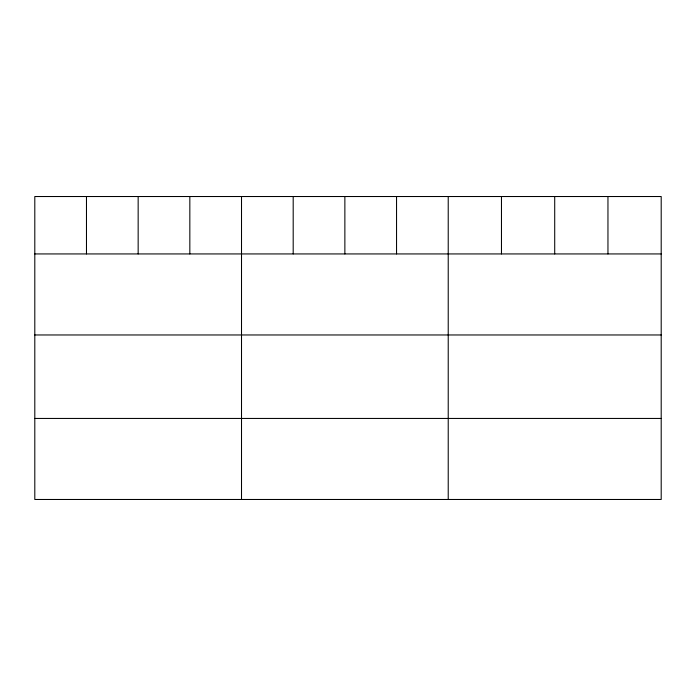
<?xml version="1.0" encoding="UTF-8"?>
<svg xmlns="http://www.w3.org/2000/svg" width="696" height="696" viewBox="0 0 696 696"><rect width="100%" height="100%" fill="white"/><g stroke="black" fill="none" stroke-linecap="round" stroke-linejoin="round"><path stroke-width="1.04" d="M661.2 253.936L661.2 499.476L34.8 499.476L34.8 196.524L661.2 196.524L661.2 253.936L34.8 253.936M34.8 334.967L661.2 334.967M34.8 418.444L661.2 418.444M607.956 196.524L607.956 253.936M554.712 196.524L554.712 253.936M501.468 196.524L501.468 253.936M448.224 196.524L448.224 499.476M396.546 196.524L396.546 253.936M344.868 196.524L344.868 253.936M293.19 196.524L293.19 253.936M241.512 196.524L241.512 499.476M189.834 196.524L189.834 253.936M138.156 196.524L138.156 253.936M86.478 196.524L86.478 253.936"/></g></svg>
